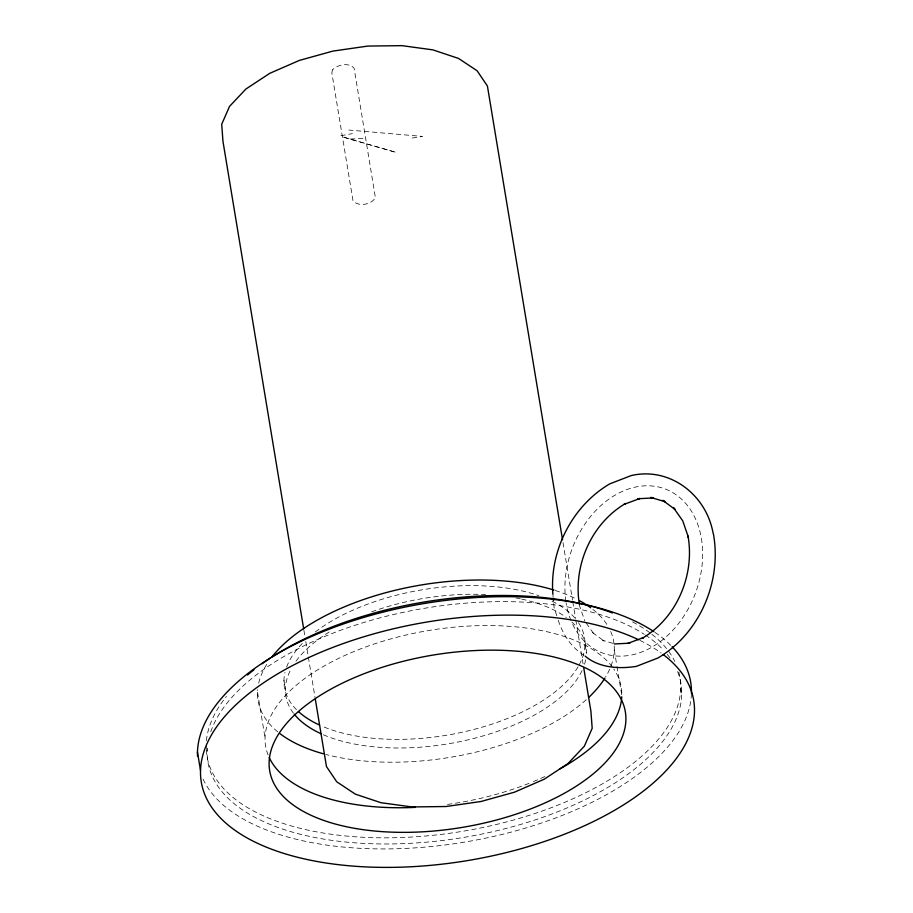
<?xml version="1.0" encoding="UTF-8"?>
<svg xmlns="http://www.w3.org/2000/svg" width="913" height="913" viewBox="0 0 913 913"><rect width="100%" height="100%" fill="white"/><g stroke="black" fill="none" stroke-linecap="round" stroke-linejoin="round"><path stroke-width="0.68" stroke-dasharray="4.57 3.42" d="M340.823 135.763L352.395 133.606M412.231 138.023L422.411 136.402L348.869 130.045M350.364 139.027L365.702 138.308M612.977 643.357L602.626 640.287L604.805 641.565L592.628 632.583L594.146 634.364L585.575 622.152M584.08 655.351C570.328 647.043 561.541 632.161 557.25 617.028M579.093 604.417L584.799 621.034M556.793 615.716L554.088 607.681L553.483 600.845M680.699 688.539L681.714 694.69M614.266 649.988L616.777 665.155M617.005 666.536L621.81 695.512A180.249 87.386 -9.4 0 0 613.764 668.978M584.982 644.669L586.408 653.286A152.094 73.736 -9.4 0 0 571.858 622.038M563.001 542.596L572.531 600.183M572.759 601.599L575.555 618.455M575.783 619.859L583.224 664.812M303.903 630.29L304.839 635.905M305.775 641.519L308.092 655.568M308.332 656.972L315.076 697.715M283.943 680.345L285.37 688.95M257.512 692.259L265.044 737.784M206.361 745.989L207.171 750.92M552.867 594.009L553.118 596.748M639.899 640.39A249.569 120.995 -9.4 0 1 661.183 653.046M614.198 645.936A180.249 87.386 -9.4 0 1 605.581 677.012M586.237 699.723A180.249 87.386 -9.4 0 1 325.884 754.469M277.769 731.895A180.249 87.386 -9.4 0 1 257.66 689.692M258.699 683.152A180.249 87.386 -9.4 0 1 267.623 662.952M555.207 590.471A180.249 87.386 -9.4 0 1 577.164 599.43M592.868 609.416A180.249 87.386 -9.4 0 1 607.613 625.599M610.694 631.488A180.249 87.386 -9.4 0 1 614.095 644.589M585.644 659.848A152.094 73.736 -9.4 0 1 584.206 665.212M582.038 670.576A152.094 73.736 -9.4 0 1 471.211 739.096A152.094 73.736 -9.4 0 1 322.289 734.303M293.404 713.087A152.094 73.736 -9.4 0 1 291.076 668.989M295.995 661.206A152.094 73.736 -9.4 0 1 331.031 630.86M371.614 611.836A152.094 73.736 -9.4 0 1 485.625 594.546M515.982 597.958A152.094 73.736 -9.4 0 1 520.273 598.802M521.688 599.111A152.094 73.736 -9.4 0 1 566.345 617.53M544.833 776.529A180.249 87.386 -9.4 0 1 530.327 782.829M529.061 783.331A180.249 87.386 -9.4 0 1 446.4 804.558M268.091 755.005A180.249 87.386 -9.4 0 1 399.175 636.681A180.249 87.386 -9.4 0 1 613.011 667.905M691.426 693.538A249.569 120.995 -9.4 0 1 466.098 841.854A249.569 120.995 -9.4 0 1 201.899 776.449M654.929 632.344A249.569 120.995 -9.4 0 1 671.158 645.742M565.866 601.336A87.796 65.531 -68.7 0 1 651.825 485.967A87.796 65.531 -68.7 0 1 686.599 611.733A87.796 65.531 -68.7 0 1 571.527 621.844M570.99 620.555A87.796 65.531 -68.7 0 1 566.071 602.728M677.572 671.546A239.754 116.236 -9.4 0 1 462.263 837.666A239.754 116.236 -9.4 0 1 207.308 748.249M210.743 731.838A239.754 116.236 -9.4 0 1 397.851 613.513A239.754 116.236 -9.4 0 1 644.281 634.33M645.388 635.049A239.754 116.236 -9.4 0 1 663.591 650.182M667.232 654.324A239.754 116.236 -9.4 0 1 670.473 658.593M578.465 622.666A152.094 73.736 -9.4 0 1 579.276 664.63M578.032 666.844A152.094 73.736 -9.4 0 1 466.144 731.347A152.094 73.736 -9.4 0 1 322.243 726.28M296.451 709.618A152.094 73.736 -9.4 0 1 285.004 672.436M286.625 667.072A152.094 73.736 -9.4 0 1 304.132 641.622M315.293 631.979A152.094 73.736 -9.4 0 1 538.853 595.698M552.045 601.199A152.094 73.736 -9.4 0 1 575.27 618.443M678.781 672.036A239.754 116.236 -9.4 0 1 462.457 831.321A239.754 116.236 -9.4 0 1 206.247 750.303M206.406 740.751A239.754 116.236 -9.4 0 1 226.458 696.391M632.561 621.924A239.754 116.236 -9.4 0 1 650.672 633.371M651.859 634.284A239.754 116.236 -9.4 0 1 667.882 650.296M668.681 651.357A239.754 116.236 -9.4 0 1 674.833 661.514M332.389 69.924L331.841 72.88L353.023 200.849C358.501 207.046 371.534 204.706 375.403 197.63L354.107 68.213C348.8 62.13 337.536 64.595 332.389 69.924M395.101 152.106L342.432 136.87L395.101 152.106"/><path stroke-width="1.37" d="M627.676 643.437L643.494 637.571L641.953 638.472C676.659 618.238 694.964 575.224 688.014 536.011L688.47 537.506L682.764 520.889L673.406 507.571L674.935 509.351L662.758 500.358L664.938 501.636L650.707 497.425L653.137 497.95L637.673 498.76L639.876 498.487L624.07 504.364L625.599 503.462C591.384 523.446 572.873 565.729 579.424 604.543M614.426 643.973L629.89 643.174M585.21 656.185C599.156 667.917 619.094 669.115 636.35 666.364L657.828 658.045C699.757 633.599 721.863 581.627 713.475 534.253L713.019 532.758C706.126 494.835 669.845 466.589 631.214 475.57L609.736 483.879C572.154 505.95 549.443 550.767 552.867 594.009M562.534 539.788L487.416 86.039L477.134 70.769L458.531 58.432L432.899 49.873L401.96 45.65L367.848 46.072L332.857 51.105L299.396 60.406L269.746 73.337L245.905 89.029L229.528 106.399L221.699 124.271L222.977 141.424L303.675 628.886M583.692 667.62L590.905 711.17L592.183 728.323L584.354 746.183L567.977 763.565L544.137 779.245L514.487 792.187L481.025 801.488L446.035 806.521L411.923 806.944L380.983 802.721L355.351 794.15L336.749 781.813L326.466 766.543L315.305 699.118M197.459 752.072L200.518 770.526M553.232 598.106L553.483 600.845M663.226 654.564A249.569 120.995 -9.4 0 1 458.452 862.009A249.569 120.995 -9.4 0 1 221.962 719.786A249.569 120.995 -9.4 0 1 638.575 639.751M604.885 678.142A180.249 87.386 -9.4 0 1 589.045 697.121M323.168 753.739A180.249 87.386 -9.4 0 1 280.086 733.732M271.663 657.303A180.249 87.386 -9.4 0 1 553.917 590.06M579.629 600.731A180.249 87.386 -9.4 0 1 590.7 607.761M320.942 733.687A152.094 73.736 -9.4 0 1 294.226 714.137M621.753 696.79A180.249 87.386 -9.4 0 1 559.68 768.997M415.415 807.366A180.249 87.386 -9.4 0 1 269.187 757.528M197.482 756.204A249.569 120.995 -9.4 0 1 374.022 614.495A249.569 120.995 -9.4 0 1 653.834 631.602M672.139 646.758A249.569 120.995 -9.4 0 1 691.426 693.538M319.516 725.07A152.094 73.736 -9.4 0 1 298.494 711.592M247.537 675.015A239.754 116.236 -9.4 0 1 253.951 669.777M261.974 663.797A239.754 116.236 -9.4 0 1 270.499 657.988M273.01 656.367A239.754 116.236 -9.4 0 1 612.497 612.965M356.024 828.57A180.249 87.386 -9.4 0 0 625.884 720.129A180.249 87.386 -9.4 0 0 360.601 675.084A180.249 87.386 -9.4 0 0 356.024 828.57"/></g></svg>
